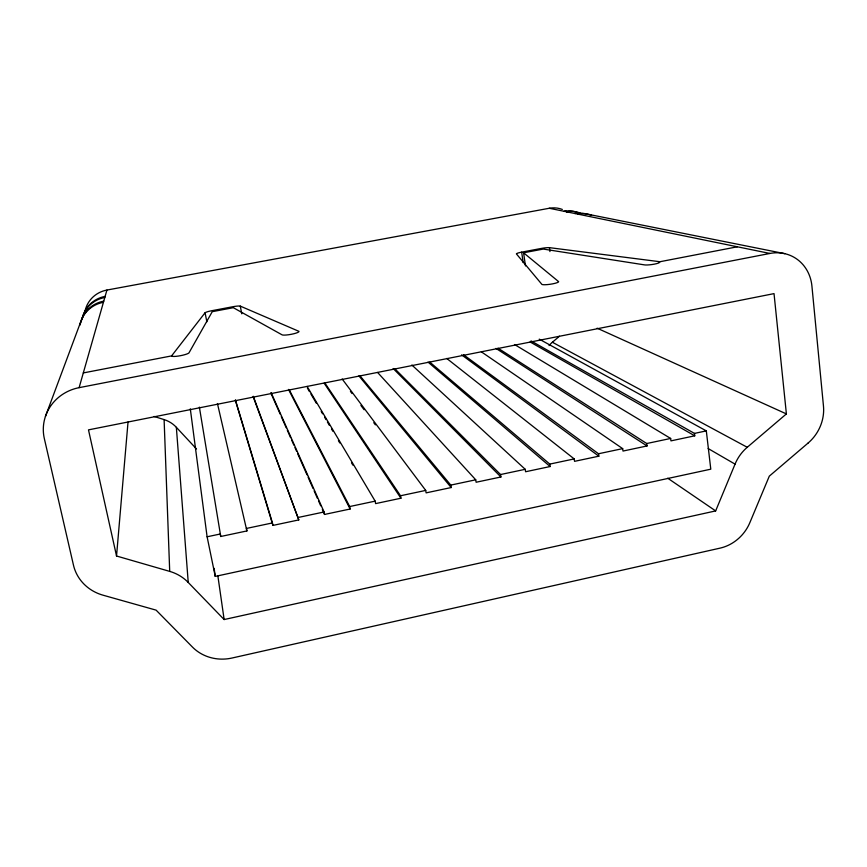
<?xml version="1.0" encoding="UTF-8"?>
<svg xmlns="http://www.w3.org/2000/svg" width="867" height="867" viewBox="0 0 867 867"><rect width="100%" height="100%" fill="white"/><g stroke="black" fill="none" stroke-linecap="round" stroke-linejoin="round"><path stroke-width="1.3" d="M116.536 556.007L88.488 429.869L774.025 293.62L786.391 413.906L747.246 447.285A39.882 35.764 -53.8 0 0 735.053 464.127L715.654 510.912L224.141 619.547L188.237 582.461A43.144 40.142 -12.7 0 0 169.704 571.386L116.536 556.007L128.034 421.98M808.142 443.004L769.311 476.146L749.944 522.433A39.882 36.002 -50.9 0 1 720 548.15L232.053 658.02A42.45 39.524 -17.9 0 1 192.246 646.847L156.103 610.14L103.021 595.185A43.849 41.085 -8 0 1 73.467 565.143L44.347 438.637A44.932 42.808 2 0 1 79.114 387.657L106.923 290.055L549.266 208.264A26.552 25.143 -68.3 0 1 562.325 209.435M45.452 416.377L80.815 321.592M171.59 355.903L205.067 312.759A7.5 1.04 -10.6 0 1 211.949 310.679L232.887 306.723A7.478 1.03 -10.4 0 1 240.278 306.105L298.952 331.346A8.778 1.441 -10.2 0 1 291.225 334.315A8.778 1.441 -10.2 0 1 281.753 334.662L233.31 307.687L212.263 311.676L189.179 352.511A8.963 1.463 -11 0 1 180.564 355.676A8.963 1.463 -11 0 1 171.59 355.903L83.308 372.929M549.071 345.575A26.834 25.241 -56.2 0 1 552.377 342.248L559.464 336.223M190.306 408.823L207.105 536.792L215.254 576.403L710.788 469.177L706.312 430.888L539.252 339.138M207.105 536.792L220.24 534.007L220.749 536.489L246.9 530.94L246.412 528.447L272.433 522.931L272.921 525.413L298.79 519.918L253.305 396.273M298.324 517.436L324.074 511.974L324.529 514.445L350.127 509.016L349.683 506.545L289.459 390.161M349.683 506.545L375.162 501.137L375.595 503.608L400.922 498.222L400.511 495.761L324.67 382.672M400.511 495.761L425.719 490.419L426.12 492.868L451.187 487.547L450.786 485.097L360.314 376.235M450.786 485.097L475.734 479.809L476.113 482.247L500.92 476.98L500.541 474.542L394.767 368.713M500.541 474.542L525.229 469.307L525.586 471.746L550.133 466.533L549.786 464.094L429.794 362.124M549.786 464.094L574.203 458.914L574.55 461.342L598.837 456.183L598.512 453.755L463.531 354.744M598.512 453.755L622.679 448.629L623.005 451.057L647.042 445.952L646.728 443.525L497.983 348.155M646.728 443.525L670.657 438.453L670.95 440.87L694.749 435.819L694.456 433.402L531.038 340.926M694.456 433.402L706.312 430.888M79.114 387.657L769.896 253.457A41.378 37.444 -63.3 0 1 811.924 286.099L823.466 406.038A40.283 36.186 -57.1 0 1 808.142 443.004M737.351 246.792L659.039 261.899A8.128 1.235 -7.8 0 1 654.401 264.132A8.128 1.235 -7.8 0 1 643.986 264.803L543.295 249.067L523.581 252.796L525.467 265.931M523.581 252.796L558.261 281.331A8.594 1.355 -8.4 0 1 552.572 283.867A8.594 1.355 -8.4 0 1 541.973 284.474L516.407 253.89A7.25 0.975 -8.7 0 1 521.663 252.145L541.279 248.439A7.25 0.965 -8.6 0 1 549.407 247.648L659.917 261.726M588.173 214.29L784.852 253.684M549.266 208.264L769.896 253.457M154.131 416.453L164.112 419.606A28.362 27.18 -5.3 0 1 176.348 427.312L196.506 448.965M597.146 328.192L786.391 413.906M552.377 342.248L747.246 447.285M530.105 341.956L694.749 435.819M708.133 448.532L735.053 464.127M514.554 344.524L670.657 438.453M495.967 348.404L647.042 445.952M667.742 478.216L715.654 510.912M481.348 351.829L622.679 448.629M461.623 354.852L598.837 456.183M446.754 358.45L574.203 458.914M428.027 362.103L550.133 466.533M411.858 365.007L525.229 469.307M393.152 368.518L500.92 476.98M377.589 372.452L475.734 479.809M358.895 375.877L451.187 487.547M342.14 378.966L425.719 490.419M350.431 391.396L352.045 393.553M360.9 405.431L364.118 409.744M373.785 422.706L375.389 424.863M324.171 383.192L400.922 498.222M307.102 386.4L375.162 501.137M307.427 388.145L309.486 391.646M310.874 393.976L316.379 403.307M321.202 411.467L322.578 413.797M324.637 417.298L326.014 419.628M327.39 421.969L329.46 425.469M331.53 428.959L332.906 431.3M338.412 440.631L339.788 442.961M351.493 462.783L352.869 465.113M288.494 389.402L350.127 509.016M271.111 392.61L324.074 511.974M270.894 393.109L280.204 414.155M281.298 416.637L286.218 427.778M287.313 430.26L290.597 437.683M291.691 440.165L293.88 445.107M294.975 447.589L296.622 451.306M297.717 453.777L307.016 474.823M308.11 477.305L313.041 488.446M314.136 490.928L317.42 498.352M318.514 500.833L320.703 505.786M322.34 509.493L324.529 514.445M253.175 396.739L298.79 519.918M235.423 399.947L272.433 522.931M235.347 400.294L272.921 525.413M217.433 403.534L246.9 530.94M205.067 312.759L206.866 321.798M240.278 306.105L241.763 313.832M199.377 407.132L220.749 536.489M521.663 252.145L523.159 262.603M217.812 575.547L224.141 619.547M549.407 247.648L549.949 251.582M214.149 568.351L215.254 576.403M176.348 427.312L188.237 582.461M164.112 419.606L169.704 571.386M82.311 318.623A29.218 28.253 12.7 0 1 105.113 296.395M84.977 311.448A28.134 27.224 13.8 0 1 106.923 290.055M81.845 319.88A29.413 28.438 12.6 0 1 104.799 297.5M80.328 323.987A30.031 29.023 12 0 1 103.769 301.131M563.962 211.277A27.538 25.999 -67.7 0 1 580.565 213.932M565.317 210.833A26.552 25.143 -68.3 0 1 567.191 211.981M577.606 214.073A28.448 26.79 -67.3 0 1 591.543 215.319M566.509 211.797A27.711 26.151 -67.6 0 1 580.11 213.022M79.829 325.309A30.237 29.218 11.8 0 1 103.433 302.301M574.908 213.52A28.275 26.639 -67.4 0 1 587.663 214.366"/></g></svg>
